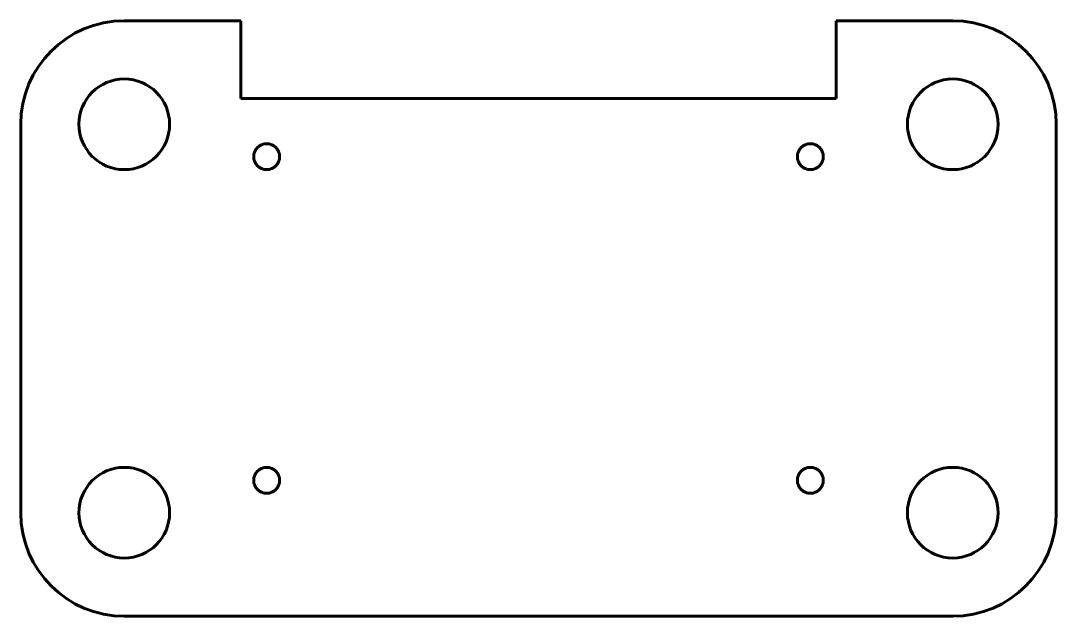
# Model space of a CAD drawing. Header units: millimetres. Extents: x -20 to 20, y -11.5 to 11.5.
import ezdxf

# ---------------------------------------------------------------- set-up
doc = ezdxf.new("R2010")
doc.units = ezdxf.units.MM
doc.linetypes.add('K5LT_BASIC', pattern=[0])

msp = doc.modelspace()

# ---------------------------------------------------------------- linework, layer by layer
at = {"color": 150, "linetype": 'K5LT_BASIC', "lineweight": 60, "true_color": 0x0080ff}
for p, q in [((-11.5, 11.5), (-16, 11.5)), ((-11.5, 8.5), (-11.5, 11.5)), ((16, 11.5), (11.5, 11.5)), ((11.5, 11.5), (11.5, 8.5)), ((11.5, 8.5), (-11.5, 8.5)), ((-20, 7.5), (-20, -7.5)), ((20, -7.5), (20, 7.5)), ((-16, -11.5), (16, -11.5))]:
    msp.add_line(p, q, dxfattribs=at)
for centre, radius in [((-16, 7.5), 1.75), ((16, 7.5), 1.75), ((-10.5, 6.25), 0.5), ((10.5, 6.25), 0.5), ((-16, -7.5), 1.75), ((-10.5, -6.25), 0.5), ((10.5, -6.25), 0.5), ((16, -7.5), 1.75)]:
    msp.add_circle(centre, radius, dxfattribs=at)
for centre, start, end in [((-16, 7.5), 90, 180), ((16, 7.5), 0, 90), ((-16, -7.5), 180, 270), ((16, -7.5), 270, 0)]:
    msp.add_arc(centre, 4, start, end, dxfattribs=at)

doc.saveas('drawing.dxf')
